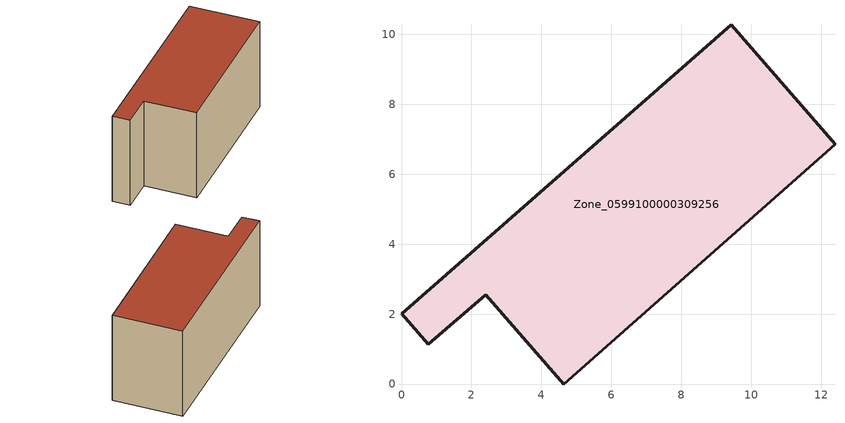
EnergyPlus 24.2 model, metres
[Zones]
Zone_0599100000309256
 floor ground (C_G): 9.43,10.27 12.4,6.86 4.64,0 2.41,2.56 0.77,1.14 0,2.01 z0
 wall outside (C_F): 12.4,6.86 9.43,10.27 0,2.01 0.77,1.14 2.41,2.56 4.64,0 12.4,6.86 z0:6.12
 roof outside (C_R): 9.43,10.27 0,2.01 0.77,1.14 2.41,2.56 4.64,0 12.4,6.86 z6.12
[BUILDING]
Pand.0599100000309256: North Axis=0; Terrain=City; Loads Convergence Tolerance Value=0.04; Temperature Convergence Tolerance Value=0.4; Solar Distribution=FullExterior; Maximum Number of Warmup Days=25; Minimum Number of Warmup Days=1
[Site:Location]
Rotterdam.The.Hague.AP_ZH_NLD Design_Conditions: Latitude=51.96; Longitude=4.45; Time Zone=1; Elevation=-4.5
[SITE:GROUNDTEMPERATURE:BUILDINGSURFACE]
18, 18, 18, 18, 18, 18, 18, 18, 18, 18, 18, 18
[MATERIAL] Thermal Absorptance=0.9; Solar Absorptance=0.7; Visible Absorptance=0.7
Name | Roughness | Thickness | Conductivity | Density | Specific Heat
G.TI.1946 | MediumSmooth | 0.15 | 1 | 540 | 1210
F.TI.1946 | Rough | 0.3 | 0.857143 | 1920 | 840
R.TI.1946 | MediumRough | 0.2 | 0.1 | 1500 | 1000
[CONSTRUCTION]
C_G: G.TI.1946
C_F: F.TI.1946
C_R: R.TI.1946
[ZONE]
Zone_0599100000309256: Type=1; Multiplier=1; Ceiling Height=Autocalculate; Volume=Autocalculate; Floor Area=autocalculate; Part of Total Floor Area=Yes
[ZONEINFILTRATION:DESIGNFLOWRATE]
Infil_Zone_0599100000309256: Zone or ZoneList or Space or SpaceList=Zone_0599100000309256; Schedule=AlwaysOn; Design Flow Rate Calculation Method=Flow/Area; Flow Rate per Floor Area=0.003; Constant Term Coefficient=1; Temperature Term Coefficient=0; Velocity Term Coefficient=0; Velocity Squared Term Coefficient=0
[HVACTEMPLATE:ZONE:IDEALLOADSAIRSYSTEM]
Zone_0599100000309256: Maximum Heating Supply Air Temperature=50; Minimum Cooling Supply Air Temperature=13; Maximum Heating Supply Air Humidity Ratio=0.0156; Minimum Cooling Supply Air Humidity Ratio=0.0077; Heating Limit=NoLimit; Cooling Limit=NoLimit; Dehumidification Control Type=ConstantSensibleHeatRatio; Cooling Sensible Heat Ratio=0.7; Dehumidification Setpoint=60; Humidification Control Type=None; Humidification Setpoint=30; Outdoor Air Method=None; Outdoor Air Flow Rate per Person=0.00944; Outdoor Air Flow Rate per Zone Floor Area=0; Outdoor Air Flow Rate per Zone=0; Demand Controlled Ventilation Type=None; Outdoor Air Economizer Type=NoEconomizer; Heat Recovery Type=None; Sensible Heat Recovery Effectiveness=0.7; Latent Heat Recovery Effectiveness=0.65
[ZONECONTROL:THERMOSTAT]
ThermostatControl_Zone_0599100000309256: Zone or ZoneList=Zone_0599100000309256; Control Type Schedule=DualSetpointControlType; Control 1=Thermostat_Zone_0599100000309256; Temperature Difference Between Cutout And Setpoint=0
[THERMOSTATSETPOINT:DUALSETPOINT]
Thermostat_Zone_0599100000309256: Heating Setpoint Temperature Schedule=HeatingSetpoint_Zone_0599100000309256; Cooling Setpoint Temperature Schedule=CoolingSetpoint_Zone_0599100000309256
[SCHEDULE:COMPACT]
HeatingSetpoint_Zone_0599100000309256: Through: 12/31, For: AllDays, Until: 24:00, 21
CoolingSetpoint_Zone_0599100000309256: Through: 12/31, For: AllDays, Until: 24:00, 24
DualSetpointControlType: Through: 12/31, For: AllDays, Until: 24:00, 4
AlwaysOn: Through: 12/31, For: AllDays, Until: 24:00, 1
